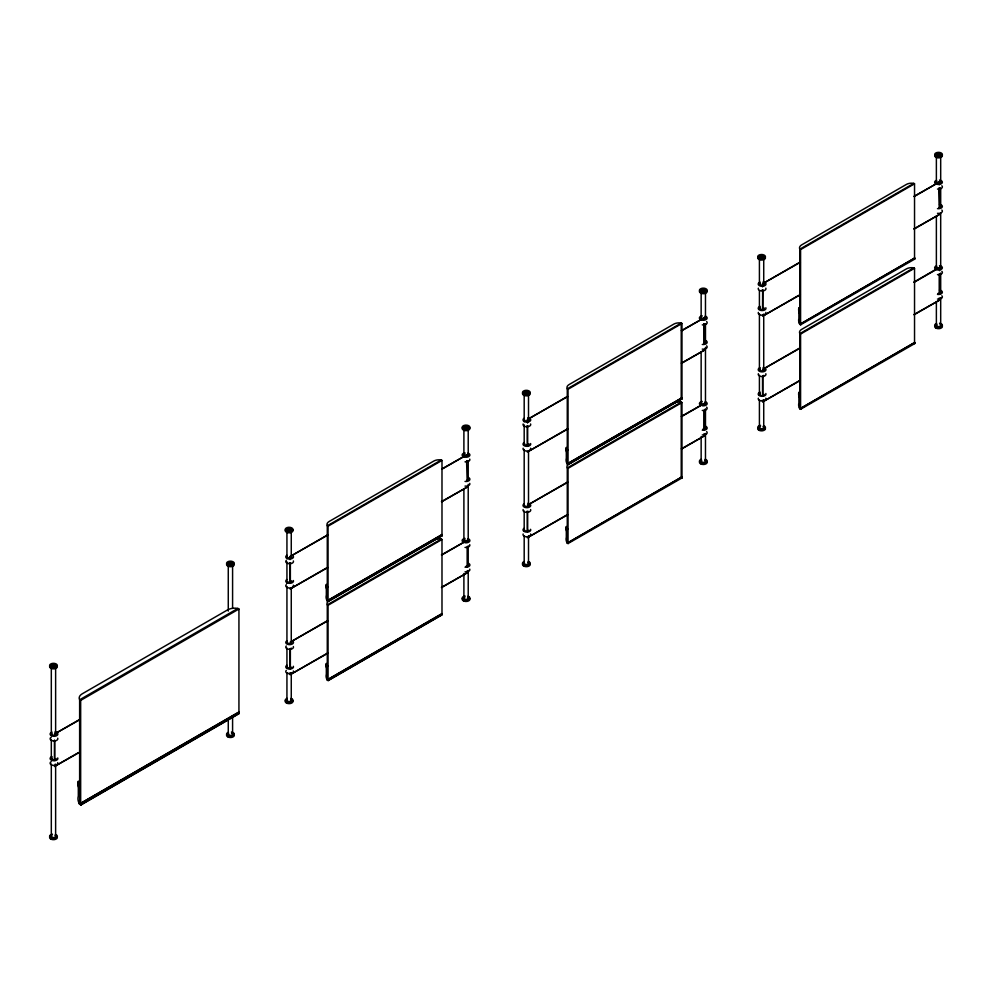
<?xml version="1.0" encoding="UTF-8"?>
<svg xmlns="http://www.w3.org/2000/svg" width="992" height="992" viewBox="0 0 992 992"><rect width="100%" height="100%" fill="white"/><g stroke="black" fill="none" stroke-linecap="round" stroke-linejoin="round"><path stroke-width="1.49" d="M55.862 764.249L55.068 764.274M467.889 460.734L466.575 461.317M291.487 648.16L290.172 648.743M763.17 314.514L763.964 314.055M939.635 208.146L939.052 188.108L940.366 187.959M763.964 375.373L762.65 375.956M940.366 297.972L939.052 298.121M914.537 183.805L913.793 183.371L799.837 249.166L799.837 324.359L800.767 324.892L800.767 323.814L914.723 258.032L914.723 259.098L800.581 324.781L800.581 249.6L914.537 183.805L914.537 258.999M441.986 460.424L328.03 526.219L328.03 601.412L441.986 535.618L441.986 460.424L441.242 459.99L327.286 525.785L327.286 600.978L328.216 601.512L442.172 535.73L441.986 534.539L328.03 600.334L442.172 534.651M568.019 389.286L681.975 323.491L681.975 398.685L568.019 464.467L568.019 389.286L567.275 388.852A7.415 4.278 0 0 1 569.11 384.561L673.804 324.124A7.415 4.278 0 0 1 681.231 323.057L681.975 323.491M290.061 559.637L290.061 556.549L327.558 534.899M442.742 468.398L467.158 454.658L441.713 469.352M528.649 418.798L567.498 396.378M681.343 330.646L704.419 317.676L681.653 330.82M762.538 286.862L762.538 283.774L800.036 262.111M913.88 196.391L939.635 181.871L914.19 196.565M327.868 535.072L290.061 556.549M527.31 422.666L527.31 419.566L567.796 396.552M800.346 262.297L762.538 283.774M238.936 609.014L80.662 700.402L80.662 804.834L238.936 713.446L238.936 609.014L237.906 608.418L79.633 699.794L79.633 804.227L80.922 804.983L239.196 713.595L238.936 711.958L80.662 803.334L239.196 712.107M291.4 588.244L326.219 568.131M441.403 501.63L467.158 487.122L441.713 501.803M528.649 451.261L567.498 428.829M681.343 363.109L704.419 350.139L681.653 363.283M763.877 315.456L798.696 295.356M913.88 228.854L939.635 214.334L914.19 229.028M327.868 567.536L290.061 589.012M567.796 429.015L527.31 452.03M800.346 294.76L762.538 316.225M79.881 719.336L54.436 734.03L80.191 719.51M682.161 397.718L568.019 463.4L682.161 397.718L682.161 398.784L568.205 464.578L567.275 464.045A7.415 4.278 0 0 1 566.94 462.904M673.804 403.186L569.11 463.624A7.415 4.278 0 0 0 567.275 467.914L567.275 543.108L568.205 543.641L568.205 542.574L682.161 476.78L682.161 477.846L568.019 543.529L568.019 468.348L681.975 402.554L681.975 477.747M441.986 539.487L328.03 605.281L328.03 680.475L441.986 614.68L441.986 539.487L441.242 539.053L327.286 604.847L327.286 680.041L328.216 680.574L442.172 614.792L441.986 613.602L328.03 679.396L442.172 613.713M914.537 268.274L913.793 267.852L799.837 333.647L799.837 408.828L800.767 409.374L800.767 408.295L914.723 342.5L914.723 343.579L800.581 409.262L800.581 334.068L914.537 268.274L914.537 343.468M78.542 752.568L54.436 766.494L80.191 751.973M291.4 641.489L327.558 620.608M441.403 554.888L467.158 540.367L441.713 555.061M528.649 504.519L567.498 482.087M681.343 416.355L704.419 403.397L681.653 416.541M800.036 347.832L762.538 369.483L800.346 348.006M913.88 282.1L939.325 267.406L939.635 270.68M327.868 620.794L290.061 642.27M567.796 482.261L527.31 505.288M914.19 282.286L939.635 267.592M291.4 673.952L327.558 653.071M441.403 587.351L467.158 572.83L441.713 587.524M528.649 536.97L567.498 514.55M681.343 448.818L704.419 435.848L681.653 449.004M800.036 380.296L762.538 401.946L800.346 380.469M913.88 314.563L939.635 300.055L914.19 314.737M327.868 653.257L290.061 674.721M567.796 514.724L527.31 537.751M56.023 834.88L54.994 835.462A2.158 1.252 0 0 1 54.994 837.236A2.158 1.252 0 0 1 51.944 837.236L50.914 838.91M228.904 735.06L227.875 736.746M231.954 733.299L232.984 732.716L232.984 733.795M287.568 701.195L286.552 702.869M464.529 599.032L463.512 600.706M468.608 596.676L467.579 597.258A2.158 1.252 0 0 1 467.443 599.106A2.158 1.252 0 0 1 464.281 598.858A2.158 1.252 0 0 1 464.975 597.06M524.818 564.212L523.801 565.886M527.88 562.452L528.897 561.856M705.858 460.784L705.858 459.693L704.841 460.288A2.158 1.252 0 0 1 704.841 462.049A2.158 1.252 0 0 1 701.778 462.049L700.761 463.723M760.046 428.408L759.016 430.094M763.096 426.647L764.125 426.064M941.086 324.979L941.086 323.888L940.056 324.483A2.158 1.252 0 0 1 940.056 326.244A2.158 1.252 0 0 1 937.006 326.244L935.977 327.918M704.804 324.012L703.836 323.9M526.876 511.364L528.401 511.438M703.836 433.926L704.804 434.037M466.575 571.342L467.542 571.02M763.17 290.259L762.092 289.986M527.955 426.064L526.876 426.225M466.575 460.883L467.158 480.934M763.17 400.272L762.092 400.446M290.693 563.034L289.056 563.158M290.693 673.06L289.056 673.184M914.723 258.032L800.767 323.814M913.793 258.565L914.723 259.098M800.581 249.6L799.837 249.166A7.415 4.278 0 0 1 801.685 244.875L906.366 184.438A7.415 4.278 0 0 1 913.793 183.371M914.723 342.5L800.767 408.295M913.793 343.046L914.723 343.579M800.581 334.068L799.837 333.647A7.415 4.278 0 0 1 801.685 329.356L906.366 268.919A7.415 4.278 0 0 1 913.793 267.852M682.161 398.784L681.231 398.251L681.231 323.057L567.275 388.852L567.275 464.045A20.324 11.73 0 0 1 566.32 458.143L566.32 447.404A20.324 11.73 0 0 0 567.275 453.307A7.415 4.278 0 0 1 567.895 449.934M681.975 402.554L681.231 402.12A7.415 4.278 0 0 0 674.3 402.926M682.161 476.78L568.205 542.574M682.161 477.846L681.231 477.313L681.231 402.12L567.275 467.914L568.019 468.348M441.242 535.184L442.172 535.73M328.03 526.219L327.286 525.785A7.415 4.278 0 0 1 329.121 521.507L433.814 461.057A7.415 4.278 0 0 1 441.242 459.99M328.03 605.281L327.286 604.847A7.415 4.278 0 0 1 329.121 600.569M80.662 700.402L79.633 699.794A10.292 5.94 0 0 1 82.187 693.842L227.602 609.894A10.292 5.94 0 0 1 237.906 608.418M940.689 154.566L940.689 182.255M940.689 188.418L940.689 206.882M940.689 213.032L940.689 268.435M940.689 273.048L940.689 293.049M940.689 297.662L940.689 325.364M939.635 273.767L939.635 293.868M939.325 181.697L939.325 184.785M939.325 187.885L939.325 207.973M939.325 273.594L939.325 293.694M936.374 154.566L936.374 182.255M936.374 216.107L936.374 268.435M936.374 302.287L936.374 325.364M763.728 256.73L763.728 282.894M763.728 315.196L763.728 370.599M763.728 399.838L763.728 427.527M762.836 290.123L762.836 310.223M762.836 375.844L762.836 395.944M762.65 289.949L762.538 310.05M762.538 377.208L762.538 395.758M759.413 256.73L759.413 284.431M759.413 290.582L759.413 309.045M759.413 313.658L759.413 370.599M759.413 375.212L759.413 395.213M759.413 399.838L759.413 427.527M705.473 290.371L705.473 318.06M705.473 324.223L705.473 342.686M705.473 347.299L705.473 404.228M705.473 408.853L705.473 428.854M705.473 433.467L705.473 461.168M704.357 323.776L704.419 343.951M704.419 409.572L704.419 429.672M704.109 323.677L704.109 343.778M704.109 410.948L704.109 429.486M701.146 290.371L701.146 318.06M701.146 351.912L701.146 404.228M701.146 436.542L701.146 461.168M568.205 463.512L568.205 464.578M528.513 392.534L528.513 420.224M528.513 451L528.513 506.404M528.513 535.63L528.513 563.332M527.62 419.752L527.62 422.84M527.62 425.928L527.62 446.028M527.62 511.649L527.62 531.737M527.31 425.754L527.31 445.854M527.31 511.475L527.31 531.563M524.185 392.534L524.185 421.774M524.185 424.849L524.185 444.85M524.185 449.463L524.185 506.404M524.185 511.016L524.185 531.018M524.185 535.63L524.185 563.332M468.212 427.341L468.212 455.043M468.212 461.193L468.212 479.657M468.212 484.282L468.212 541.21M468.212 545.823L468.212 565.837M468.212 570.45L468.212 598.151M467.158 546.555L467.158 566.643M463.896 427.341L463.896 455.043M463.896 488.895L463.896 541.21M463.896 573.525L463.896 598.151M328.216 600.445L328.216 601.512M328.216 679.508L328.216 680.574M291.648 698.839L291.648 699.93M291.264 531.055L291.264 555.669M291.264 587.983L291.264 643.374M291.264 672.613L291.264 700.315M290.358 562.91L290.358 583.011M290.358 648.619L290.358 668.72M290.061 562.737L290.061 582.825M290.061 649.996L290.061 668.546M286.936 531.055L286.936 558.744M286.936 561.819L286.936 583.37M286.936 586.446L286.936 643.374M286.936 647.999L286.936 668M286.936 672.613L286.936 700.315M232.587 563.382L232.587 608.009M232.587 717.253L232.587 734.179M228.272 563.382L228.272 611.084M228.272 720.328L228.272 734.179M80.922 803.483L80.922 804.983M55.626 665.545L55.626 733.249M55.626 765.564L55.626 836.355M54.734 740.392L54.734 760.48M54.436 740.206L54.436 760.306M51.311 665.545L51.311 734.787M51.311 739.412L51.311 759.413M51.311 764.026L51.311 836.355M469.786 598.66A3.869 2.232 0 0 1 465.546 601.45A3.869 2.232 0 0 1 462.706 598.114M463.314 597.655A3.869 2.232 0 0 1 464.12 597.296M467.988 596.204A3.869 2.232 0 0 1 468.794 599.726A3.869 2.232 0 0 1 462.706 599.255A3.869 2.232 0 0 1 465.05 595.981M469.786 427.862A3.869 2.232 0 0 1 465.546 430.652A3.869 2.232 0 0 1 462.706 427.316M463.314 426.858A3.869 2.232 0 0 1 464.12 426.498M464.182 429.065A2.158 1.252 0 0 1 466.054 427.18A2.158 1.252 0 0 1 467.926 429.065M291.189 699.992A2.158 1.252 0 0 1 288.808 701.555A2.158 1.252 0 0 1 287.221 699.682M469.749 459.098A3.869 2.232 0 0 1 465.012 461.838M467.951 453.071A3.869 2.232 0 0 1 469.588 455.849A3.869 2.232 0 0 1 465.012 457.163M464.082 456.94A3.869 2.232 0 0 1 462.185 454.708A3.869 2.232 0 0 1 465.012 452.848M467.889 454.373A2.158 1.252 0 0 1 466.017 456.246M464.938 456.084A2.158 1.252 0 0 1 464.938 453.914M293.359 670.964A3.869 2.232 0 0 1 289.118 673.754A3.869 2.232 0 0 1 286.266 670.418M293.359 666.289A3.869 2.232 0 0 1 288.61 669.017A3.869 2.232 0 0 1 286.886 665.285M291.71 667.182A2.158 1.252 0 0 1 289.056 668.062M288.089 667.74A2.158 1.252 0 0 1 287.531 667.182M293.359 585.206A3.869 2.232 0 0 1 289.118 587.996A3.869 2.232 0 0 1 286.266 584.66M293.359 580.531A3.869 2.232 0 0 1 288.61 583.259A3.869 2.232 0 0 1 286.886 579.526M291.71 580.779A2.158 1.252 0 0 1 290.445 582.254A2.158 1.252 0 0 1 287.742 581.734M293.359 646.524A3.869 2.232 0 0 1 289.118 649.314A3.869 2.232 0 0 1 286.266 645.978M291.549 640.485A3.869 2.232 0 0 1 292.789 643.696A3.869 2.232 0 0 1 287.134 644.13A3.869 2.232 0 0 1 286.886 640.844M291.71 642.097A2.158 1.252 0 0 1 289.9 643.659A2.158 1.252 0 0 1 287.457 642.419M293.359 560.939A3.869 2.232 0 0 1 289.118 563.741A3.869 2.232 0 0 1 286.266 560.406M293.359 556.264A3.869 2.232 0 0 1 288.61 559.004A3.869 2.232 0 0 1 286.886 555.26M291.549 554.912A3.869 2.232 0 0 1 292.962 555.731M291.71 557.169A2.158 1.252 0 0 1 289.056 558.05M288.089 557.727A2.158 1.252 0 0 1 287.531 557.169M469.749 569.123A3.869 2.232 0 0 1 465.012 571.851M467.951 563.084A3.869 2.232 0 0 1 469.588 565.874A3.869 2.232 0 0 1 465.012 567.176M467.889 564.398A2.158 1.252 0 0 1 466.017 566.271M469.749 544.67A3.869 2.232 0 0 1 465.012 547.41M467.951 538.644A3.869 2.232 0 0 1 469.588 541.434A3.869 2.232 0 0 1 465.012 542.736M464.082 542.512A3.869 2.232 0 0 1 462.185 540.28A3.869 2.232 0 0 1 465.012 538.42M467.889 539.946A2.158 1.252 0 0 1 467.096 541.657A2.158 1.252 0 0 1 464.144 541.198A2.158 1.252 0 0 1 464.938 539.499M469.749 483.364A3.869 2.232 0 0 1 465.012 486.092M467.951 477.326A3.869 2.232 0 0 1 469.588 480.116A3.869 2.232 0 0 1 465.012 481.418M467.889 478.64A2.158 1.252 0 0 1 466.575 480.463M292.442 700.278A3.869 2.232 0 0 1 291.313 703.229A3.869 2.232 0 0 1 286.13 702.832A3.869 2.232 0 0 1 286.366 699.819M291.028 699.459A3.869 2.232 0 0 1 291.834 699.819M291.028 698.38A3.869 2.232 0 0 1 292.057 701.741A3.869 2.232 0 0 1 286.13 701.741A3.869 2.232 0 0 1 287.159 698.38M292.442 529.48A3.869 2.232 0 0 1 291.313 532.431A3.869 2.232 0 0 1 286.13 532.034A3.869 2.232 0 0 1 286.366 529.021M291.189 530.918A2.158 1.252 0 0 1 290.966 531.228M287.01 530.274A2.158 1.252 0 0 1 289.094 529.356A2.158 1.252 0 0 1 291.189 530.274M231.508 733.1A2.158 1.252 0 0 1 232.302 734.812A2.158 1.252 0 0 1 229.35 735.258A2.158 1.252 0 0 1 228.557 733.559M233.777 734.154A3.869 2.232 0 0 1 232.364 737.205A3.869 2.232 0 0 1 227.081 736.386A3.869 2.232 0 0 1 228.495 733.336M232.364 733.336A3.869 2.232 0 0 1 233.17 733.696M231.434 732.022A3.869 2.232 0 0 1 233.777 735.295A3.869 2.232 0 0 1 227.689 735.754A3.869 2.232 0 0 1 228.495 732.245M233.777 563.357A3.869 2.232 0 0 1 230.938 566.692A3.869 2.232 0 0 1 226.697 563.89M232.364 562.538A3.869 2.232 0 0 1 233.17 562.898M228.334 564.795A2.158 1.252 0 0 1 230.429 563.22A2.158 1.252 0 0 1 232.512 564.795M51.944 837.236A2.158 1.252 0 0 1 51.944 835.462M57.734 762.612A3.869 2.232 0 0 1 52.985 765.353A3.869 2.232 0 0 1 51.249 761.608M57.734 757.938A3.869 2.232 0 0 1 55.316 760.616A3.869 2.232 0 0 1 50.48 759.463A3.869 2.232 0 0 1 52.055 756.586M56.16 758.52A2.158 1.252 0 0 1 54.82 759.674A2.158 1.252 0 0 1 52.464 759.401M52.117 759.14A2.158 1.252 0 0 1 52.117 757.888M57.734 738.172A3.869 2.232 0 0 1 52.985 740.912A3.869 2.232 0 0 1 51.249 737.168M57.734 733.497A3.869 2.232 0 0 1 55.316 736.176A3.869 2.232 0 0 1 50.48 735.01A3.869 2.232 0 0 1 52.055 732.133M54.994 731.91A3.869 2.232 0 0 1 57.338 732.952M56.085 733.745A2.158 1.252 0 0 1 53.704 735.308A2.158 1.252 0 0 1 52.117 733.448M55.068 732.989A2.158 1.252 0 0 1 55.862 733.448M57.201 836.864A3.869 2.232 0 0 1 52.96 839.654A3.869 2.232 0 0 1 50.121 836.318M55.403 834.408A3.869 2.232 0 0 1 56.209 837.93A3.869 2.232 0 0 1 50.121 837.459A3.869 2.232 0 0 1 52.464 834.185M57.201 666.066A3.869 2.232 0 0 1 52.96 668.856A3.869 2.232 0 0 1 50.121 665.52M51.596 667.269A2.158 1.252 0 0 1 53.469 665.384A2.158 1.252 0 0 1 55.341 667.269M701.778 462.049A2.158 1.252 0 0 1 701.778 460.288M706.664 461.131A3.869 2.232 0 0 1 703.316 464.492A3.869 2.232 0 0 1 699.968 461.131M705.25 459.234A3.869 2.232 0 0 1 706.279 462.594A3.869 2.232 0 0 1 700.352 462.594A3.869 2.232 0 0 1 701.381 459.234M706.044 289.875A3.869 2.232 0 0 1 706.044 293.037A3.869 2.232 0 0 1 700.575 293.037A3.869 2.232 0 0 1 700.575 289.875M701.443 292.082A2.158 1.252 0 0 1 703.316 290.21A2.158 1.252 0 0 1 705.188 292.082M528.228 562.712A2.158 1.252 0 0 1 526.64 564.572A2.158 1.252 0 0 1 524.26 563.01M706.626 321.582A3.869 2.232 0 0 1 706.341 324.062A3.869 2.232 0 0 1 702.274 324.855M705.213 316.088A3.869 2.232 0 0 1 706.85 318.878A3.869 2.232 0 0 1 702.274 320.18M701.344 319.957A3.869 2.232 0 0 1 699.434 317.725A3.869 2.232 0 0 1 702.274 315.865M704.804 317.142A2.158 1.252 0 0 1 705.151 318.643A2.158 1.252 0 0 1 702.72 319.226M701.741 318.903A2.158 1.252 0 0 1 701.741 317.142M530.608 533.981A3.869 2.232 0 0 1 526.876 536.796A3.869 2.232 0 0 1 523.144 533.981M530.608 529.306A3.869 2.232 0 0 1 525.872 532.047A3.869 2.232 0 0 1 524.136 528.302M528.959 530.212A2.158 1.252 0 0 1 526.876 531.129M525.351 530.77A2.158 1.252 0 0 1 524.78 530.212M530.608 448.223A3.869 2.232 0 0 1 526.876 451.038A3.869 2.232 0 0 1 523.144 448.223M530.608 443.548A3.869 2.232 0 0 1 525.872 446.276A3.869 2.232 0 0 1 524.136 442.544M528.959 443.796A2.158 1.252 0 0 1 526.876 445.371A2.158 1.252 0 0 1 524.78 443.796M530.608 509.541A3.869 2.232 0 0 1 526.876 512.356A3.869 2.232 0 0 1 523.144 509.541M527.88 503.279A3.869 2.232 0 0 1 530.385 506.379A3.869 2.232 0 0 1 524.656 507.272A3.869 2.232 0 0 1 524.136 503.862M528.959 505.114A2.158 1.252 0 0 1 527.161 506.676A2.158 1.252 0 0 1 524.718 505.436M530.608 423.968A3.869 2.232 0 0 1 526.876 426.771A3.869 2.232 0 0 1 523.144 423.968M530.608 419.281A3.869 2.232 0 0 1 525.872 422.022A3.869 2.232 0 0 1 524.136 418.289M527.88 417.706A3.869 2.232 0 0 1 530.224 418.748M528.959 419.542A2.158 1.252 0 0 1 526.876 421.116M525.351 420.744A2.158 1.252 0 0 1 524.78 420.186M528.401 418.984A2.158 1.252 0 0 1 528.748 419.244M706.626 431.594A3.869 2.232 0 0 1 706.341 434.074A3.869 2.232 0 0 1 702.274 434.88M705.213 426.101A3.869 2.232 0 0 1 706.85 428.891A3.869 2.232 0 0 1 702.274 430.193M704.804 427.155A2.158 1.252 0 0 1 705.151 428.668A2.158 1.252 0 0 1 702.72 429.251M706.626 407.154A3.869 2.232 0 0 1 706.341 409.634A3.869 2.232 0 0 1 702.274 410.428M705.213 401.661A3.869 2.232 0 0 1 706.85 404.451A3.869 2.232 0 0 1 702.274 405.753M700.538 405.17A3.869 2.232 0 0 1 702.274 401.438M704.804 402.715A2.158 1.252 0 0 1 704.804 404.476A2.158 1.252 0 0 1 701.741 404.476A2.158 1.252 0 0 1 701.741 402.715M706.626 345.836A3.869 2.232 0 0 1 706.341 348.316A3.869 2.232 0 0 1 702.274 349.11M705.213 340.343A3.869 2.232 0 0 1 706.85 343.133A3.869 2.232 0 0 1 702.274 344.435M704.804 341.397A2.158 1.252 0 0 1 703.836 343.48M529.083 562.836A3.869 2.232 0 0 1 529.319 565.862A3.869 2.232 0 0 1 524.136 566.246A3.869 2.232 0 0 1 523.007 563.307M523.615 562.836A3.869 2.232 0 0 1 524.421 562.489M528.29 561.398A3.869 2.232 0 0 1 529.319 564.77A3.869 2.232 0 0 1 523.392 564.77A3.869 2.232 0 0 1 524.421 561.398M529.083 392.038A3.869 2.232 0 0 1 529.319 395.052A3.869 2.232 0 0 1 524.136 395.448A3.869 2.232 0 0 1 523.007 392.51M524.483 394.246A2.158 1.252 0 0 1 524.26 393.948M524.26 393.303A2.158 1.252 0 0 1 526.355 392.373A2.158 1.252 0 0 1 528.438 393.303M937.006 326.244A2.158 1.252 0 0 1 937.006 324.483M941.879 325.339A3.869 2.232 0 0 1 939.04 328.662A3.869 2.232 0 0 1 934.799 325.872M939.536 323.206A3.869 2.232 0 0 1 941.879 326.48A3.869 2.232 0 0 1 935.791 326.938A3.869 2.232 0 0 1 936.597 323.429M941.879 154.541A3.869 2.232 0 0 1 939.04 157.864A3.869 2.232 0 0 1 934.799 155.074M936.659 156.277A2.158 1.252 0 0 1 938.531 154.405A2.158 1.252 0 0 1 940.404 156.277M763.443 426.907A2.158 1.252 0 0 1 762.65 428.606A2.158 1.252 0 0 1 759.698 428.16A2.158 1.252 0 0 1 760.492 426.448M941.842 185.777A3.869 2.232 0 0 1 941.569 188.257A3.869 2.232 0 0 1 937.49 189.05M939.498 180.06A3.869 2.232 0 0 1 942.226 182.801A3.869 2.232 0 0 1 937.49 184.376M936.56 184.152A3.869 2.232 0 0 1 936.56 180.284M940.019 181.338A2.158 1.252 0 0 1 940.019 183.098A2.158 1.252 0 0 1 936.969 183.098A2.158 1.252 0 0 1 936.969 181.338M765.836 398.176A3.869 2.232 0 0 1 762.092 400.991A3.869 2.232 0 0 1 758.359 398.176M765.836 393.502A3.869 2.232 0 0 1 763.418 396.18A3.869 2.232 0 0 1 758.582 395.027A3.869 2.232 0 0 1 760.157 392.15M764.187 394.407A2.158 1.252 0 0 1 762.092 395.324M760.219 394.704A2.158 1.252 0 0 1 760.219 393.452M765.836 312.418A3.869 2.232 0 0 1 762.092 315.233A3.869 2.232 0 0 1 758.359 312.418M765.836 307.743A3.869 2.232 0 0 1 763.418 310.422A3.869 2.232 0 0 1 758.582 309.268A3.869 2.232 0 0 1 760.157 306.392M764.187 308.004A2.158 1.252 0 0 1 761.806 309.554A2.158 1.252 0 0 1 760.219 307.694M765.836 373.736A3.869 2.232 0 0 1 762.092 376.551A3.869 2.232 0 0 1 758.359 373.736M765.836 369.061A3.869 2.232 0 0 1 763.418 371.74A3.869 2.232 0 0 1 758.582 370.586A3.869 2.232 0 0 1 760.157 367.697M763.096 367.474A3.869 2.232 0 0 1 765.44 368.516M764.262 369.632A2.158 1.252 0 0 1 762.922 370.785A2.158 1.252 0 0 1 760.566 370.524M760.219 370.264A2.158 1.252 0 0 1 760.219 369.012M765.836 288.164A3.869 2.232 0 0 1 762.092 290.978A3.869 2.232 0 0 1 758.359 288.164M765.836 283.489A3.869 2.232 0 0 1 763.418 286.167A3.869 2.232 0 0 1 758.582 285.002A3.869 2.232 0 0 1 760.157 282.125M763.096 281.902A3.869 2.232 0 0 1 765.44 282.943M764.262 284.059A2.158 1.252 0 0 1 761.013 285.138M760.219 284.692A2.158 1.252 0 0 1 760.219 283.439M763.17 282.98A2.158 1.252 0 0 1 763.617 283.179M941.842 295.802A3.869 2.232 0 0 1 941.569 298.27A3.869 2.232 0 0 1 937.49 299.076M939.498 290.073A3.869 2.232 0 0 1 942.226 292.814A3.869 2.232 0 0 1 937.49 294.401M940.019 291.35A2.158 1.252 0 0 1 940.366 292.863A2.158 1.252 0 0 1 937.936 293.446M941.842 271.349A3.869 2.232 0 0 1 941.569 273.829A3.869 2.232 0 0 1 937.49 274.623M939.498 265.633A3.869 2.232 0 0 1 942.226 268.373A3.869 2.232 0 0 1 937.49 269.948M936.56 269.725A3.869 2.232 0 0 1 936.56 265.856M940.019 266.91A2.158 1.252 0 0 1 939.052 268.993M937.936 268.993A2.158 1.252 0 0 1 936.969 266.91M941.842 210.044A3.869 2.232 0 0 1 941.569 212.511A3.869 2.232 0 0 1 937.49 213.317M939.498 204.315A3.869 2.232 0 0 1 942.226 207.055A3.869 2.232 0 0 1 937.49 208.63M940.019 205.592A2.158 1.252 0 0 1 939.052 207.688M765.303 428.036A3.869 2.232 0 0 1 761.062 430.838A3.869 2.232 0 0 1 758.223 427.502M758.83 427.044A3.869 2.232 0 0 1 759.636 426.684M763.505 425.593A3.869 2.232 0 0 1 764.311 429.102A3.869 2.232 0 0 1 758.223 428.643A3.869 2.232 0 0 1 760.566 425.37M765.303 257.238A3.869 2.232 0 0 1 761.062 260.04A3.869 2.232 0 0 1 758.223 256.705M758.83 256.246A3.869 2.232 0 0 1 759.636 255.886M759.698 258.441A2.158 1.252 0 0 1 761.571 256.568A2.158 1.252 0 0 1 763.443 258.441M799.527 407.303A7.415 4.278 0 0 0 799.837 408.828A20.324 11.73 0 0 1 798.895 402.938L798.895 392.2A20.324 11.73 0 0 0 799.837 398.09A7.415 4.278 0 0 1 800.16 395.076M799.726 322.065A7.415 4.278 0 0 0 799.837 324.359A20.324 11.73 0 0 1 798.895 318.457L798.895 307.718A20.324 11.73 0 0 0 799.837 313.608A7.415 4.278 0 0 1 800.16 310.595M566.94 541.967A7.415 4.278 0 0 0 567.275 543.108A20.324 11.73 0 0 1 566.32 537.205L566.32 526.467A20.324 11.73 0 0 0 567.275 532.369A7.415 4.278 0 0 1 567.895 528.996M326.951 599.838A7.415 4.278 0 0 0 327.286 600.978A20.324 11.73 0 0 1 326.331 595.088L326.331 584.338A20.324 11.73 0 0 0 327.286 590.24A7.415 4.278 0 0 1 327.906 586.867M326.951 678.9A7.415 4.278 0 0 0 327.286 680.041A20.324 11.73 0 0 1 326.331 674.151L326.331 663.4A20.324 11.73 0 0 0 327.286 669.302A7.415 4.278 0 0 1 327.906 665.93M433.814 540.119A7.415 4.278 0 0 1 441.242 539.053M79.199 802.106A10.292 5.94 0 0 0 79.633 804.227A28.235 16.294 0 0 1 78.318 796.043L78.318 781.126A28.235 16.294 0 0 0 79.633 789.31A10.292 5.94 0 0 1 79.744 785.614M464.529 428.222A2.158 1.252 0 0 0 468.15 427.664A2.158 1.252 0 0 0 465.496 426.138A2.158 1.252 0 0 0 464.529 428.222M464.12 429.276A3.869 2.232 0 0 0 469.923 427.341A3.869 2.232 0 0 0 464.12 425.407A3.869 2.232 0 0 0 464.12 429.276M287.568 530.398A2.158 1.252 0 0 0 291.189 529.84A2.158 1.252 0 0 0 288.536 528.302A2.158 1.252 0 0 0 287.568 530.398M287.159 531.439A3.869 2.232 0 0 0 292.962 529.505A3.869 2.232 0 0 0 287.159 527.57A3.869 2.232 0 0 0 287.159 531.439M228.904 564.262A2.158 1.252 0 0 0 232.512 563.704A2.158 1.252 0 0 0 229.871 562.179A2.158 1.252 0 0 0 228.904 564.262M228.495 565.316A3.869 2.232 0 0 0 234.298 563.382A3.869 2.232 0 0 0 228.495 561.447A3.869 2.232 0 0 0 228.495 565.316M51.944 666.426A2.158 1.252 0 0 0 55.552 665.868A2.158 1.252 0 0 0 52.911 664.342A2.158 1.252 0 0 0 51.944 666.426M51.534 667.48A3.869 2.232 0 0 0 57.338 665.545A3.869 2.232 0 0 0 51.534 663.611A3.869 2.232 0 0 0 51.534 667.48M701.778 291.251A2.158 1.252 0 0 0 705.399 290.693A2.158 1.252 0 0 0 702.758 289.156A2.158 1.252 0 0 0 701.778 291.251M701.381 292.305A3.869 2.232 0 0 0 707.184 290.371A3.869 2.232 0 0 0 701.381 288.436A3.869 2.232 0 0 0 701.381 292.305M524.818 393.415A2.158 1.252 0 0 0 528.438 392.857A2.158 1.252 0 0 0 525.797 391.319A2.158 1.252 0 0 0 524.818 393.415M524.421 394.469A3.869 2.232 0 0 0 530.224 392.534A3.869 2.232 0 0 0 524.421 390.6A3.869 2.232 0 0 0 524.421 394.469M937.006 155.446A2.158 1.252 0 0 0 940.614 154.888A2.158 1.252 0 0 0 937.973 153.351A2.158 1.252 0 0 0 937.006 155.446M936.597 156.5A3.869 2.232 0 0 0 942.4 154.566A3.869 2.232 0 0 0 936.597 152.632A3.869 2.232 0 0 0 936.597 156.5M760.046 257.61A2.158 1.252 0 0 0 763.666 257.052A2.158 1.252 0 0 0 761.013 255.527A2.158 1.252 0 0 0 760.046 257.61M759.636 258.664A3.869 2.232 0 0 0 765.44 256.73A3.869 2.232 0 0 0 759.636 254.795A3.869 2.232 0 0 0 759.636 258.664"/></g></svg>
